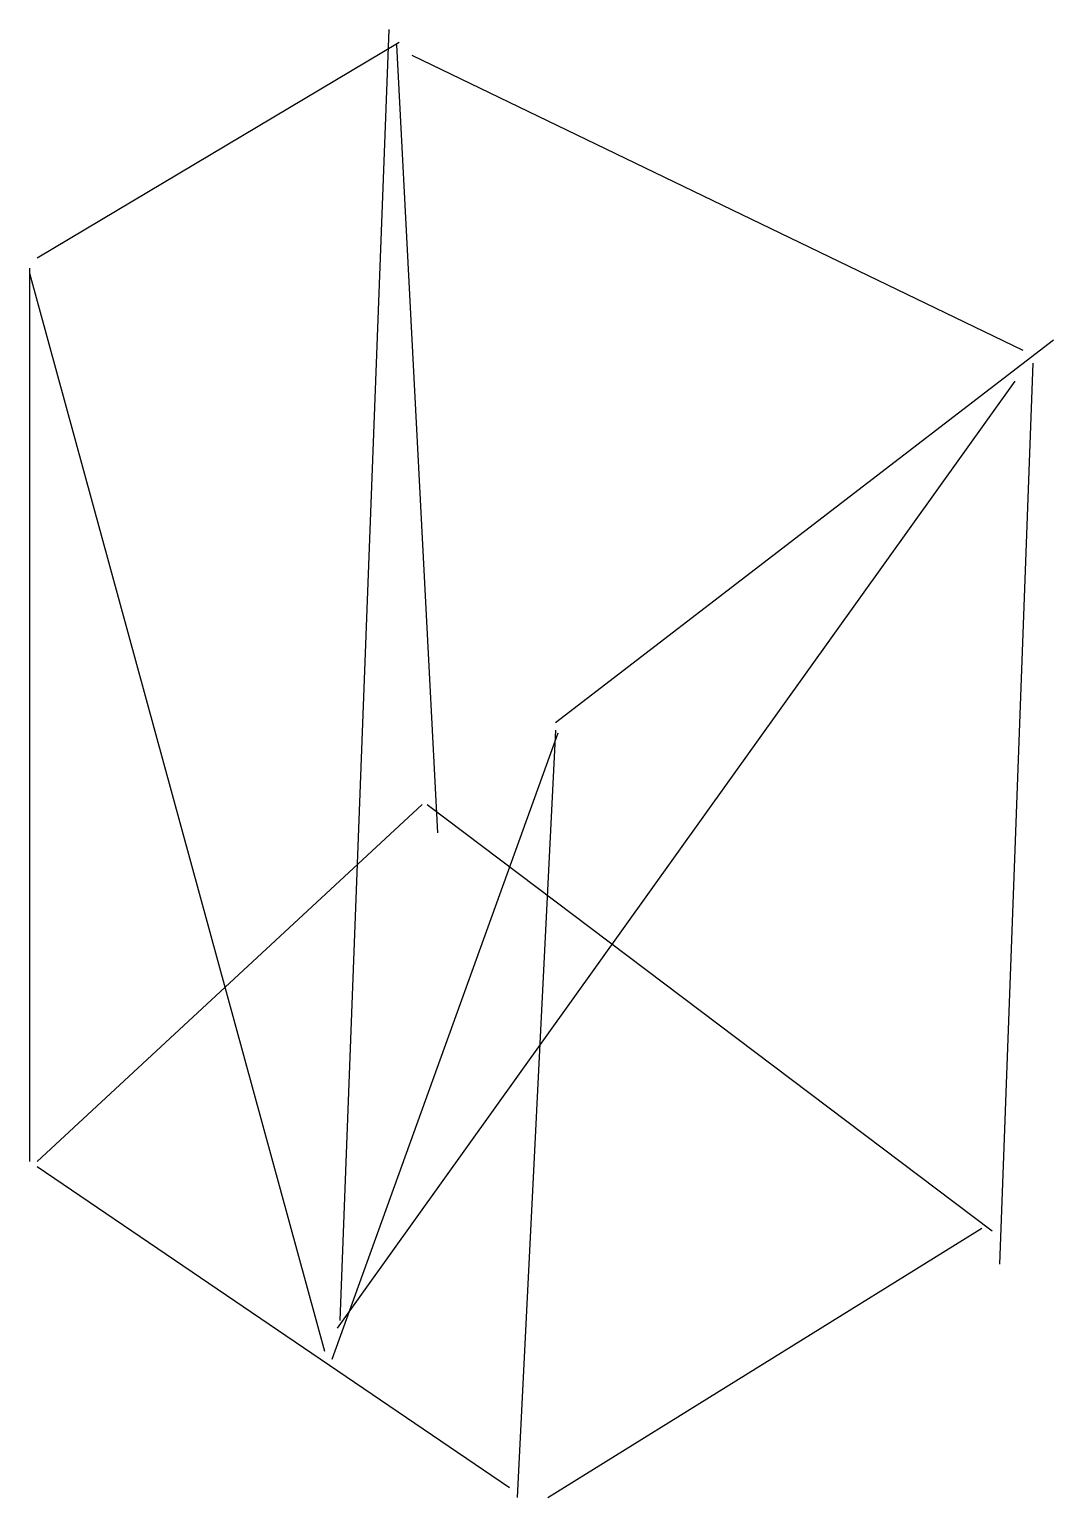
# Model space of a CAD drawing. Header units: metres. Extents: x -125 to 115, y -171 to 174.
import ezdxf

# ---------------------------------------------------------------- set-up
doc = ezdxf.new("R2010")
doc.units = ezdxf.units.M

msp = doc.modelspace()

# ---------------------------------------------------------------- linework, layer by layer
at = {"color": 0, "linetype": 'CONTINUOUS'}
for p, q in [((-40.69164, 173.617666), (-52.145584, -129.61041)), ((-123.280599, 119.964984), (-38.280284, 170.60347)), ((-38.883123, 170.000631), (-29.237697, -15.070978)), ((-35.266088, 167.589274), (108.209621, 98.262776)), ((-125.089117, 117.553628), (-125.089117, -92.234385)), ((-125.089117, 116.34795), (-55.762618, -136.844479)), ((-1.507098, 10.851104), (115.443691, 100.674132)), ((102.784069, -116.34795), (110.620978, 95.24858)), ((-52.748423, -131.418927), (106.401104, 91.028707)), ((-53.954101, -138.652997), (-0.904259, 8.439748)), ((-1.507098, 9.042587), (-10.549685, -171.206309)), ((-123.280599, -92.234385), (-32.854732, -8.439748)), ((-31.649054, -8.439748), (100.975552, -108.511041)), ((-123.280599, -93.440063), (-12.358202, -168.794953)), ((-3.315615, -171.206309), (98.564196, -107.908202))]:
    msp.add_line(p, q, dxfattribs=at)

doc.saveas('drawing.dxf')
